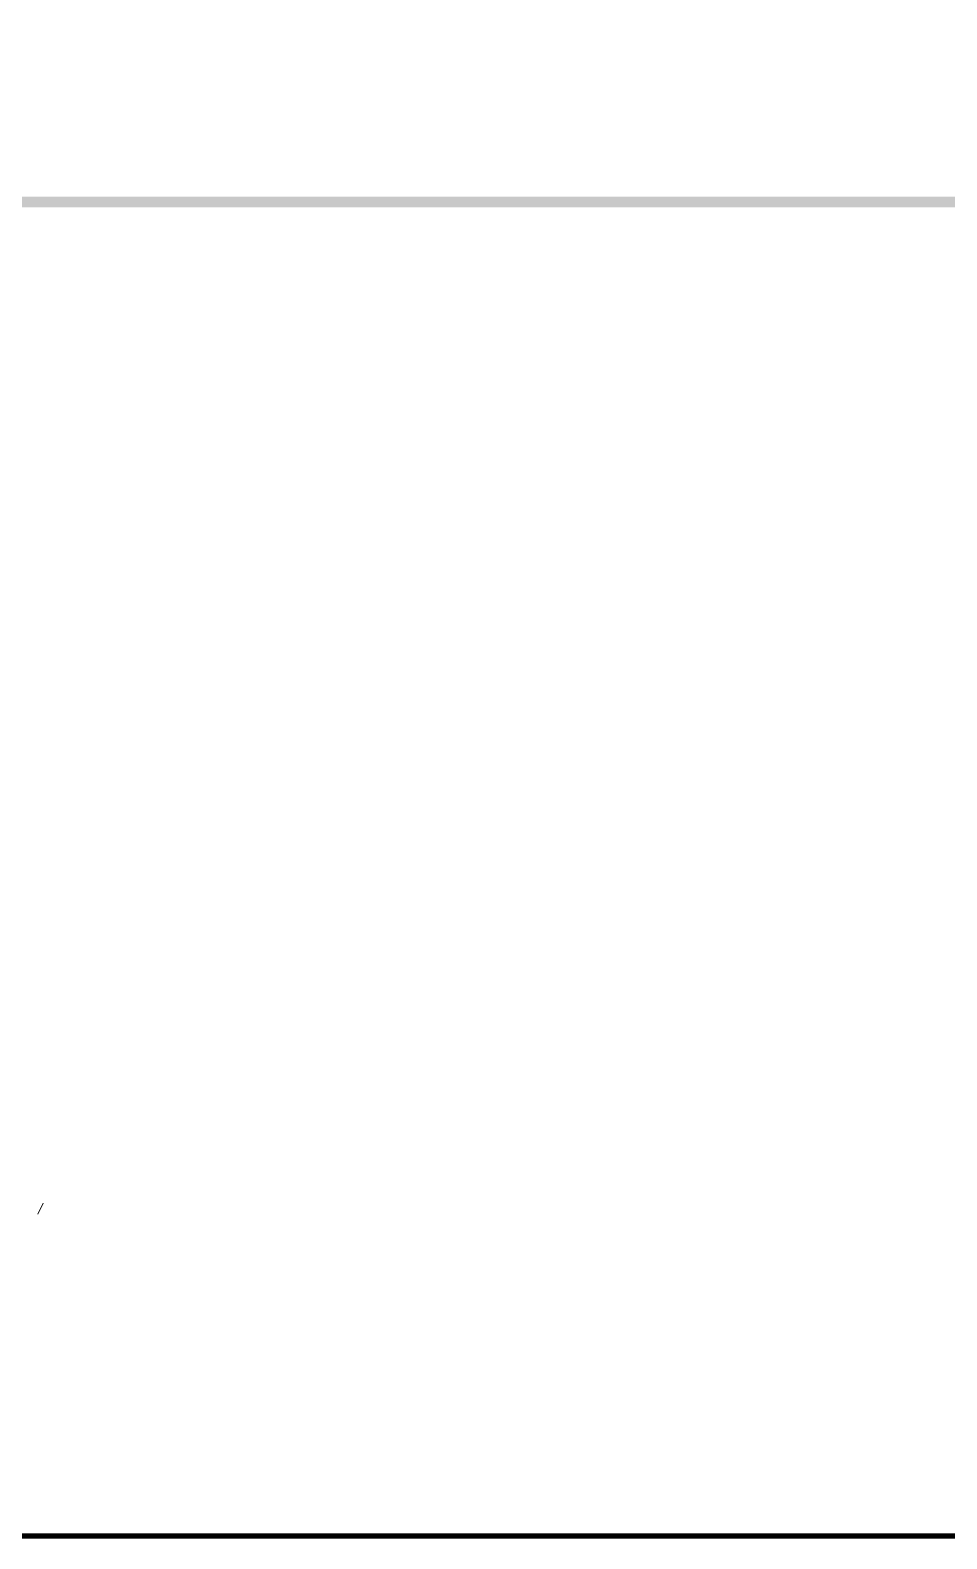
# Model space of a CAD drawing. Header units: millimetres. Extents: x 0.09 to 0.957, y 0.015 to 0.727.
# Drawn here: x 0.55208 to 0.56998, y 0.01506 to 0.04449 of the extents above; entities that cross this region are included whole.
import ezdxf

# ---------------------------------------------------------------- set-up
doc = ezdxf.new("R2010")
doc.units = ezdxf.units.MM
doc.layers.add('PDF_0', color=7, linetype='Continuous')

msp = doc.modelspace()

# ---------------------------------------------------------------- linework, layer by layer
at = {"layer": 'PDF_0', "lineweight": 0, "const_width": 0.000105595703125}
msp.add_lwpolyline([(0.9565052685546787, 0.7268272021484308), (0.9565052685546787, 0.0151121630859374), (0.0903037158203117, 0.0151121630859374), (0.0903037158203117, 0.7268272021484308)], close=True, dxfattribs=at)
at = {"layer": 'PDF_0', "lineweight": 9}
msp.add_lwpolyline([(0.55223211914062, 0.0213951074218748), (0.5523377148437449, 0.0216062988281248)], dxfattribs=at)
at = {"layer": 'PDF_0', "transparency": 33554559}
for points in [[(0.9565580664062412, 0.0410359082031247), (0.9565580664062412, 0.0412470996093747), (0.0902509179687492, 0.0410359082031247)], [(0.9565580664062412, 0.0412470996093747), (0.0902509179687492, 0.0410359082031247), (0.0902509179687492, 0.0412470996093747)]]:
    msp.add_solid(points, dxfattribs=at)

doc.saveas('drawing.dxf')
